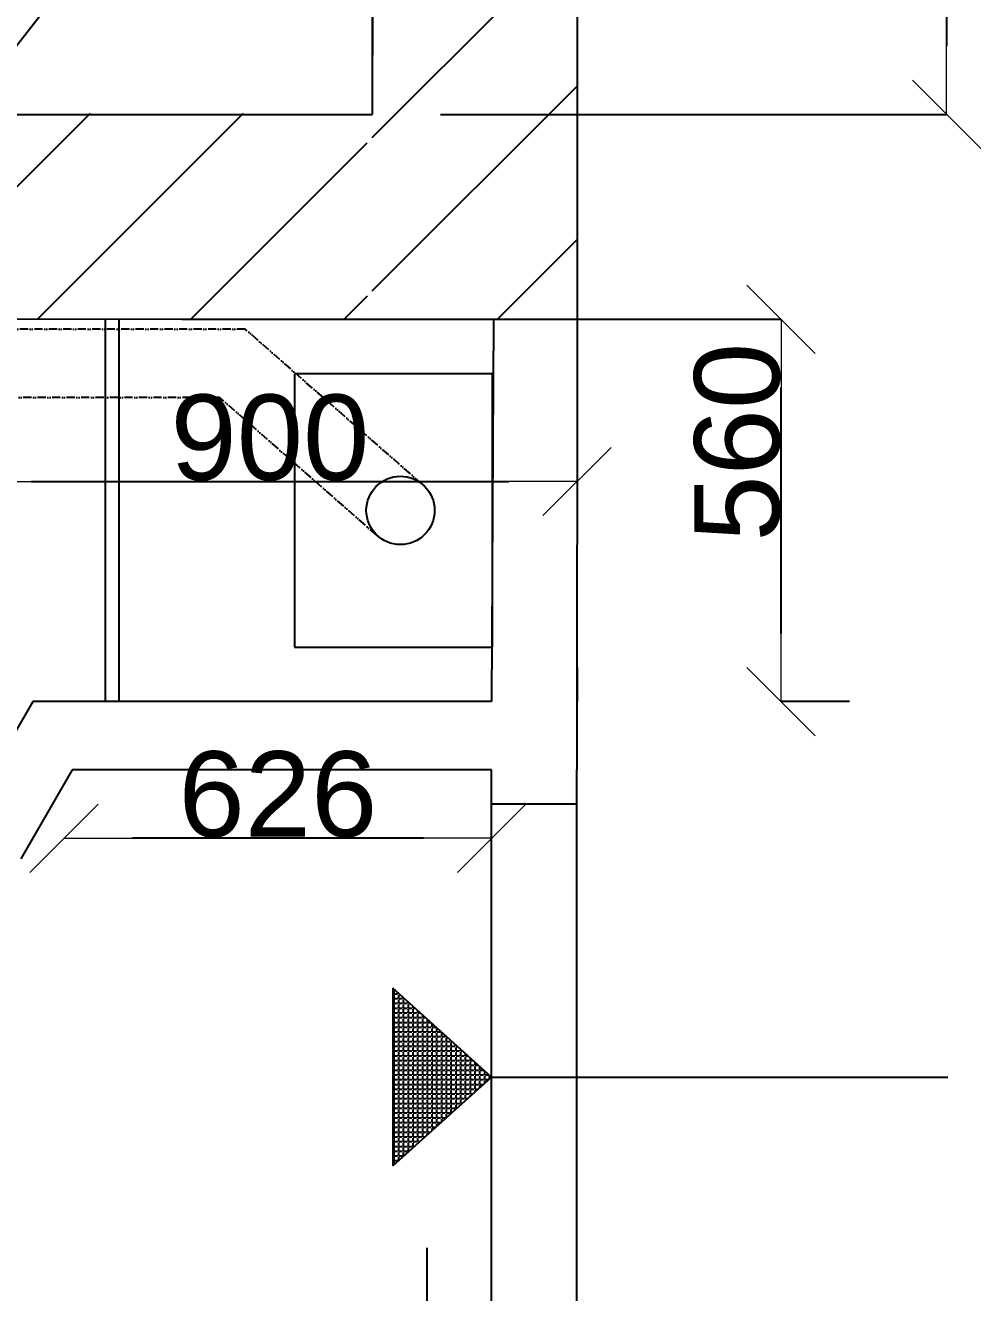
# Model space of a CAD drawing. Header units: millimetres. Extents: x 1480 to 86316, y 1484 to 27567.
# Drawn here: x 46906 to 48305, y 19368 to 21224 of the extents above; entities that cross this region are included whole.
import ezdxf

# ---------------------------------------------------------------- set-up
doc = ezdxf.new("R2010")
doc.units = ezdxf.units.MM
doc.linetypes.add('ACAD_ISO12W100', pattern=[21, 12, -3, 0, -3, 0, -3])
doc.styles.add('GENERATED_STYLE_1', font='arial.ttf')

# ---------------------------------------------------------------- blocks, each defined once
blk = doc.blocks.new('ARROWHEAD_6')
at = {"color": 0, "linetype": 'Continuous', "lineweight": 0}
for p, q in [((-0.5, -0.5), (0.5, 0.5)), ((0, 0), (-1, 0))]:
    blk.add_line(p, q, dxfattribs=at)

msp = doc.modelspace()

# ---------------------------------------------------------------- linework, layer by layer
at = {"color": 7}
for p, q in [((47413.9, 25543.9), (47413.9, 21093.9)), ((47417.1, 23882.1), (47413.9, 21093.9)), ((47713.9, 23563.9), (47713.9, 20793.3)), ((48255.1, 23182.1), (48255.1, 21193.9)), ((46813.9, 21093.9), (47099.6, 21459.8)), ((46813.9, 21093.9), (47413.9, 21093.9)), ((47513.9, 21093.9), (48255.2, 21093.9)), ((47713.9, 20793.3), (46813.9, 20793.9)), ((47022.8, 20233.9), (47023.1, 20793.8)), ((47042.8, 20233.9), (47043.1, 20793.7)), ((47134.7, 20793.9), (48012.9, 20793.9)), ((47591.5, 20793.9), (47588.7, 20233.9)), ((47713.9, 20793.3), (47713.7, 20133.9)), ((47590.1, 20713.9), (47300.1, 20713.9)), ((47300.1, 20713.9), (47300.1, 20313.9)), ((47590.1, 20313.9), (47590.1, 20713.9)), ((48012.7, 20333.9), (48012.7, 20693.9)), ((47713.9, 20656.3), (47713.9, 20556.5)), ((46913.9, 20556.3), (47613.9, 20556.3)), ((47300.1, 20313.9), (47590.1, 20313.9)), ((47713.8, 20283.9), (47713.8, 20233.9)), ((46916.4, 20233.9), (46812.2, 20053.9)), ((47588.7, 20233.9), (46916.4, 20233.9)), ((48112.7, 20233.9), (48012.9, 20233.9)), ((46974, 20133.9), (46898.8, 20003.8)), ((47588.7, 20133.9), (46974, 20133.9)), ((47588.7, 20133.9), (47588.7, 20133.9)), ((47588.7, 19233.9), (47588.7, 20133.9)), ((47713.8, 20133.9), (47713.7, 20133.9)), ((47713.7, 19233.9), (47713.7, 20133.9)), ((47713.8, 20083.9), (47588.7, 20083.9)), ((46962.4, 20033.9), (46962.4, 20033.7)), ((47488.7, 20033.9), (47062.4, 20033.9)), ((47588.7, 20033.9), (47588.7, 20033.7)), ((47588.4, 19683.9), (47443.8, 19814.1)), ((47443.8, 19814.1), (47443.8, 19554.1)), ((47443.8, 19554.1), (47588.4, 19683.9)), ((47588.4, 19683.9), (48257, 19683.9)), ((47494, 19333.9), (47494, 19433.9))]:
    msp.add_line(p, q, dxfattribs=at)
at = {"color": 7, "linetype": 'Continuous'}
for p, q in [((47413.9, 21059.9), (47713.9, 21359.9)), ((47413.9, 20835.4), (47713.9, 21135.4)), ((46814.3, 20909.4), (47000.9, 21095.9)), ((46923.4, 20793.9), (47225.3, 21095.8)), ((47147.9, 20793.9), (47406.2, 21052.2)), ((47596.7, 20793.7), (47713.9, 20910.9)), ((47373.1, 20794.7), (47406.6, 20828.1)), ((47445.7, 19806.2), (47445.7, 19811.2)), ((47445.7, 19806.2), (47450.8, 19806.2)), ((47445.7, 19799.2), (47445.7, 19804.2)), ((47452.7, 19799.2), (47452.7, 19804.2)), ((47445.7, 19799.2), (47450.8, 19799.2)), ((47445.7, 19792.2), (47445.7, 19797.3)), ((47445.7, 19792.2), (47450.8, 19792.2)), ((47445.7, 19785.2), (47445.7, 19790.3)), ((47445.7, 19785.2), (47450.8, 19785.2)), ((47452.7, 19799.2), (47457.8, 19799.2)), ((47452.7, 19792.2), (47452.7, 19797.3)), ((47452.7, 19792.2), (47457.8, 19792.2)), ((47452.7, 19785.2), (47452.7, 19790.3)), ((47452.7, 19785.2), (47457.8, 19785.2)), ((47459.7, 19799.2), (47459.7, 19799.8)), ((47459.7, 19799.2), (47460.4, 19799.2)), ((47459.7, 19792.2), (47459.7, 19797.3)), ((47459.7, 19792.2), (47464.8, 19792.2)), ((47459.7, 19785.2), (47459.7, 19790.3)), ((47459.7, 19785.2), (47464.8, 19785.2)), ((47466.7, 19792.2), (47466.7, 19793.5)), ((47466.7, 19792.2), (47468.1, 19792.2)), ((47466.7, 19785.2), (47466.7, 19790.3)), ((47466.7, 19785.2), (47471.8, 19785.2)), ((47473.7, 19785.2), (47473.7, 19787.2)), ((47473.7, 19785.2), (47475.9, 19785.2)), ((47445.7, 19778.2), (47445.7, 19783.3)), ((47445.7, 19778.2), (47450.8, 19778.2)), ((47445.7, 19771.2), (47445.7, 19776.3)), ((47445.7, 19771.2), (47450.8, 19771.2)), ((47445.7, 19764.2), (47445.7, 19769.3)), ((47452.7, 19778.2), (47452.7, 19783.3)), ((47452.7, 19778.2), (47457.8, 19778.2)), ((47452.7, 19771.2), (47452.7, 19776.3)), ((47452.7, 19771.2), (47457.8, 19771.2)), ((47452.7, 19764.2), (47452.7, 19769.3)), ((47459.7, 19778.2), (47459.7, 19783.3)), ((47459.7, 19778.2), (47464.8, 19778.2)), ((47459.7, 19771.2), (47459.7, 19776.3)), ((47459.7, 19771.2), (47464.8, 19771.2)), ((47459.7, 19764.2), (47459.7, 19769.3)), ((47466.7, 19778.2), (47466.7, 19783.3)), ((47466.7, 19778.2), (47471.8, 19778.2)), ((47466.7, 19771.2), (47466.7, 19776.3)), ((47466.7, 19771.2), (47471.8, 19771.2)), ((47466.7, 19764.2), (47466.7, 19769.3)), ((47473.7, 19778.2), (47473.7, 19783.3)), ((47473.7, 19778.2), (47478.8, 19778.2)), ((47473.7, 19771.2), (47473.7, 19776.3)), ((47473.7, 19771.2), (47478.8, 19771.2)), ((47473.7, 19764.2), (47473.7, 19769.3)), ((47480.7, 19778.2), (47480.7, 19780.9)), ((47480.7, 19778.2), (47483.7, 19778.2)), ((47480.7, 19771.2), (47480.7, 19776.3)), ((47480.7, 19771.2), (47485.7, 19771.2)), ((47480.7, 19764.2), (47480.7, 19769.3)), ((47487.7, 19771.2), (47487.7, 19774.6)), ((47487.7, 19771.2), (47491.4, 19771.2)), ((47487.7, 19764.2), (47487.7, 19769.3)), ((47494.6, 19764.2), (47494.6, 19768.3)), ((47445.7, 19764.2), (47450.8, 19764.2)), ((47445.7, 19757.3), (47445.7, 19762.3)), ((47445.7, 19757.3), (47450.8, 19757.3)), ((47445.7, 19750.3), (47445.7, 19755.4)), ((47445.7, 19750.3), (47450.8, 19750.3)), ((47445.7, 19743.3), (47445.7, 19748.4)), ((47452.7, 19764.2), (47457.8, 19764.2)), ((47452.7, 19757.3), (47452.7, 19762.3)), ((47452.7, 19757.3), (47457.8, 19757.3)), ((47452.7, 19750.3), (47452.7, 19755.4)), ((47452.7, 19750.3), (47457.8, 19750.3)), ((47452.7, 19743.3), (47452.7, 19748.4)), ((47459.7, 19764.2), (47464.8, 19764.2)), ((47459.7, 19757.3), (47459.7, 19762.3)), ((47459.7, 19757.3), (47464.8, 19757.3)), ((47459.7, 19750.3), (47459.7, 19755.4)), ((47459.7, 19750.3), (47464.8, 19750.3)), ((47459.7, 19743.3), (47459.7, 19748.4)), ((47466.7, 19764.2), (47471.8, 19764.2)), ((47466.7, 19757.3), (47466.7, 19762.3)), ((47466.7, 19757.3), (47471.8, 19757.3)), ((47466.7, 19750.3), (47466.7, 19755.4)), ((47466.7, 19750.3), (47471.8, 19750.3)), ((47466.7, 19743.3), (47466.7, 19748.4)), ((47473.7, 19764.2), (47478.8, 19764.2)), ((47473.7, 19757.3), (47473.7, 19762.3)), ((47473.7, 19757.3), (47478.8, 19757.3)), ((47473.7, 19750.3), (47473.7, 19755.4)), ((47473.7, 19750.3), (47478.8, 19750.3)), ((47473.7, 19743.3), (47473.7, 19748.4)), ((47480.7, 19764.2), (47485.7, 19764.2)), ((47480.7, 19757.3), (47480.7, 19762.3)), ((47480.7, 19757.3), (47485.7, 19757.3)), ((47480.7, 19750.3), (47480.7, 19755.4)), ((47480.7, 19750.3), (47485.7, 19750.3)), ((47480.7, 19743.3), (47480.7, 19748.4)), ((47487.7, 19764.2), (47492.7, 19764.2)), ((47487.7, 19757.3), (47487.7, 19762.3)), ((47487.7, 19757.3), (47492.7, 19757.3)), ((47487.7, 19750.3), (47487.7, 19755.4)), ((47487.7, 19750.3), (47492.7, 19750.3)), ((47487.7, 19743.3), (47487.7, 19748.4)), ((47494.6, 19764.2), (47499.2, 19764.2)), ((47494.6, 19757.3), (47494.6, 19762.3)), ((47494.6, 19757.3), (47499.7, 19757.3)), ((47494.6, 19750.3), (47494.6, 19755.4)), ((47494.6, 19750.3), (47499.7, 19750.3)), ((47494.6, 19743.3), (47494.6, 19748.4)), ((47501.6, 19757.3), (47501.6, 19762)), ((47501.6, 19757.3), (47506.7, 19757.3)), ((47501.6, 19750.3), (47501.6, 19755.4)), ((47501.6, 19750.3), (47506.7, 19750.3)), ((47501.6, 19743.3), (47501.6, 19748.4)), ((47508.6, 19750.3), (47508.6, 19755.4)), ((47508.6, 19750.3), (47513.7, 19750.3)), ((47508.6, 19743.3), (47508.6, 19748.4)), ((47515.6, 19743.3), (47515.6, 19748.4)), ((47445.7, 19743.3), (47450.8, 19743.3)), ((47445.7, 19736.3), (47445.7, 19741.4)), ((47445.7, 19736.3), (47450.8, 19736.3)), ((47445.7, 19729.3), (47445.7, 19734.4)), ((47445.7, 19729.3), (47450.8, 19729.3)), ((47452.7, 19743.3), (47457.8, 19743.3)), ((47452.7, 19736.3), (47452.7, 19741.4)), ((47452.7, 19736.3), (47457.8, 19736.3)), ((47452.7, 19729.3), (47452.7, 19734.4)), ((47452.7, 19729.3), (47457.8, 19729.3)), ((47459.7, 19743.3), (47464.8, 19743.3)), ((47459.7, 19736.3), (47459.7, 19741.4)), ((47459.7, 19736.3), (47464.8, 19736.3)), ((47459.7, 19729.3), (47459.7, 19734.4)), ((47459.7, 19729.3), (47464.8, 19729.3)), ((47466.7, 19743.3), (47471.8, 19743.3)), ((47466.7, 19736.3), (47466.7, 19741.4)), ((47466.7, 19736.3), (47471.8, 19736.3)), ((47466.7, 19729.3), (47466.7, 19734.4)), ((47466.7, 19729.3), (47471.8, 19729.3)), ((47473.7, 19743.3), (47478.8, 19743.3)), ((47473.7, 19736.3), (47473.7, 19741.4)), ((47473.7, 19736.3), (47478.8, 19736.3)), ((47473.7, 19729.3), (47473.7, 19734.4)), ((47473.7, 19729.3), (47478.8, 19729.3)), ((47480.7, 19743.3), (47485.7, 19743.3)), ((47480.7, 19736.3), (47480.7, 19741.4)), ((47480.7, 19736.3), (47485.7, 19736.3)), ((47480.7, 19729.3), (47480.7, 19734.4)), ((47480.7, 19729.3), (47485.7, 19729.3)), ((47487.7, 19743.3), (47492.7, 19743.3)), ((47487.7, 19736.3), (47487.7, 19741.4)), ((47487.7, 19736.3), (47492.7, 19736.3)), ((47487.7, 19729.3), (47487.7, 19734.4)), ((47487.7, 19729.3), (47492.7, 19729.3)), ((47494.6, 19743.3), (47499.7, 19743.3)), ((47494.6, 19736.3), (47494.6, 19741.4)), ((47494.6, 19736.3), (47499.7, 19736.3)), ((47494.6, 19729.3), (47494.6, 19734.4)), ((47494.6, 19729.3), (47499.7, 19729.3)), ((47501.6, 19743.3), (47506.7, 19743.3)), ((47501.6, 19736.3), (47501.6, 19741.4)), ((47501.6, 19736.3), (47506.7, 19736.3)), ((47501.6, 19729.3), (47501.6, 19734.4)), ((47501.6, 19729.3), (47506.7, 19729.3)), ((47508.6, 19743.3), (47513.7, 19743.3)), ((47508.6, 19736.3), (47508.6, 19741.4)), ((47508.6, 19736.3), (47513.7, 19736.3)), ((47508.6, 19729.3), (47508.6, 19734.4)), ((47508.6, 19729.3), (47513.7, 19729.3)), ((47515.6, 19743.3), (47520.7, 19743.3)), ((47515.6, 19736.3), (47515.6, 19741.4)), ((47515.6, 19736.3), (47520.7, 19736.3)), ((47515.6, 19729.3), (47515.6, 19734.4)), ((47515.6, 19729.3), (47520.7, 19729.3)), ((47522.6, 19736.3), (47522.6, 19741.4)), ((47522.6, 19736.3), (47527.7, 19736.3)), ((47522.6, 19729.3), (47522.6, 19734.4)), ((47522.6, 19729.3), (47527.7, 19729.3)), ((47529.6, 19736.3), (47529.6, 19736.9)), ((47529.6, 19736.3), (47530.2, 19736.3)), ((47529.6, 19729.3), (47529.6, 19734.4)), ((47529.6, 19729.3), (47534.6, 19729.3)), ((47536.5, 19729.3), (47536.5, 19730.6)), ((47536.5, 19729.3), (47538, 19729.3)), ((47445.7, 19722.3), (47445.7, 19727.4)), ((47445.7, 19722.3), (47450.8, 19722.3)), ((47445.7, 19715.3), (47445.7, 19720.4)), ((47445.7, 19715.3), (47450.8, 19715.3)), ((47445.7, 19708.4), (47445.7, 19713.4)), ((47452.7, 19722.3), (47452.7, 19727.4)), ((47452.7, 19722.3), (47457.8, 19722.3)), ((47452.7, 19715.3), (47452.7, 19720.4)), ((47452.7, 19715.3), (47457.8, 19715.3)), ((47452.7, 19708.4), (47452.7, 19713.4)), ((47459.7, 19722.3), (47459.7, 19727.4)), ((47459.7, 19722.3), (47464.8, 19722.3)), ((47459.7, 19715.3), (47459.7, 19720.4)), ((47459.7, 19715.3), (47464.8, 19715.3)), ((47459.7, 19708.4), (47459.7, 19713.4)), ((47466.7, 19722.3), (47466.7, 19727.4)), ((47466.7, 19722.3), (47471.8, 19722.3)), ((47466.7, 19715.3), (47466.7, 19720.4)), ((47466.7, 19715.3), (47471.8, 19715.3)), ((47466.7, 19708.4), (47466.7, 19713.4)), ((47473.7, 19722.3), (47473.7, 19727.4)), ((47473.7, 19722.3), (47478.8, 19722.3)), ((47473.7, 19715.3), (47473.7, 19720.4)), ((47473.7, 19715.3), (47478.8, 19715.3)), ((47473.7, 19708.4), (47473.7, 19713.4)), ((47480.7, 19722.3), (47480.7, 19727.4)), ((47480.7, 19722.3), (47485.7, 19722.3)), ((47480.7, 19715.3), (47480.7, 19720.4)), ((47480.7, 19715.3), (47485.7, 19715.3)), ((47480.7, 19708.4), (47480.7, 19713.4)), ((47487.7, 19722.3), (47487.7, 19727.4)), ((47487.7, 19722.3), (47492.7, 19722.3)), ((47487.7, 19715.3), (47487.7, 19720.4)), ((47487.7, 19715.3), (47492.7, 19715.3)), ((47487.7, 19708.4), (47487.7, 19713.4)), ((47494.6, 19722.3), (47494.6, 19727.4)), ((47494.6, 19722.3), (47499.7, 19722.3)), ((47494.6, 19715.3), (47494.6, 19720.4)), ((47494.6, 19715.3), (47499.7, 19715.3)), ((47494.6, 19708.4), (47494.6, 19713.4)), ((47501.6, 19722.3), (47501.6, 19727.4)), ((47501.6, 19722.3), (47506.7, 19722.3)), ((47501.6, 19715.3), (47501.6, 19720.4)), ((47501.6, 19715.3), (47506.7, 19715.3)), ((47501.6, 19708.4), (47501.6, 19713.4)), ((47508.6, 19722.3), (47508.6, 19727.4)), ((47508.6, 19722.3), (47513.7, 19722.3)), ((47508.6, 19715.3), (47508.6, 19720.4)), ((47508.6, 19715.3), (47513.7, 19715.3)), ((47508.6, 19708.4), (47508.6, 19713.4)), ((47515.6, 19722.3), (47515.6, 19727.4)), ((47515.6, 19722.3), (47520.7, 19722.3)), ((47515.6, 19715.3), (47515.6, 19720.4)), ((47515.6, 19715.3), (47520.7, 19715.3)), ((47515.6, 19708.4), (47515.6, 19713.4)), ((47522.6, 19722.3), (47522.6, 19727.4)), ((47522.6, 19722.3), (47527.7, 19722.3)), ((47522.6, 19715.3), (47522.6, 19720.4)), ((47522.6, 19715.3), (47527.7, 19715.3)), ((47522.6, 19708.4), (47522.6, 19713.4)), ((47529.6, 19722.3), (47529.6, 19727.4)), ((47529.6, 19722.3), (47534.6, 19722.3)), ((47529.6, 19715.3), (47529.6, 19720.4)), ((47529.6, 19715.3), (47534.6, 19715.3)), ((47529.6, 19708.4), (47529.6, 19713.4)), ((47536.5, 19722.3), (47536.5, 19727.4)), ((47536.5, 19722.3), (47541.6, 19722.3)), ((47536.5, 19715.3), (47536.5, 19720.4)), ((47536.5, 19715.3), (47541.6, 19715.3)), ((47536.5, 19708.4), (47536.5, 19713.4)), ((47543.5, 19722.3), (47543.5, 19724.3)), ((47543.5, 19722.3), (47545.7, 19722.3)), ((47543.5, 19715.3), (47543.5, 19720.4)), ((47543.5, 19715.3), (47548.6, 19715.3)), ((47543.5, 19708.4), (47543.5, 19713.4)), ((47550.5, 19715.3), (47550.5, 19718)), ((47550.5, 19715.3), (47553.5, 19715.3)), ((47550.5, 19708.4), (47550.5, 19713.4)), ((47557.5, 19708.4), (47557.5, 19711.7)), ((47445.7, 19708.4), (47450.8, 19708.4)), ((47445.7, 19701.4), (47445.7, 19706.5)), ((47445.7, 19701.4), (47450.8, 19701.4)), ((47445.7, 19694.4), (47445.7, 19699.5)), ((47445.7, 19694.4), (47450.8, 19694.4)), ((47445.7, 19687.4), (47445.7, 19692.5)), ((47452.7, 19708.4), (47457.8, 19708.4)), ((47452.7, 19701.4), (47452.7, 19706.5)), ((47452.7, 19701.4), (47457.8, 19701.4)), ((47452.7, 19694.4), (47452.7, 19699.5)), ((47452.7, 19694.4), (47457.8, 19694.4)), ((47452.7, 19687.4), (47452.7, 19692.5)), ((47459.7, 19708.4), (47464.8, 19708.4)), ((47459.7, 19701.4), (47459.7, 19706.5)), ((47459.7, 19701.4), (47464.8, 19701.4)), ((47459.7, 19694.4), (47459.7, 19699.5)), ((47459.7, 19694.4), (47464.8, 19694.4)), ((47459.7, 19687.4), (47459.7, 19692.5)), ((47466.7, 19708.4), (47471.8, 19708.4)), ((47466.7, 19701.4), (47466.7, 19706.5)), ((47466.7, 19701.4), (47471.8, 19701.4)), ((47466.7, 19694.4), (47466.7, 19699.5)), ((47466.7, 19694.4), (47471.8, 19694.4)), ((47466.7, 19687.4), (47466.7, 19692.5)), ((47473.7, 19708.4), (47478.8, 19708.4)), ((47473.7, 19701.4), (47473.7, 19706.5)), ((47473.7, 19701.4), (47478.8, 19701.4)), ((47473.7, 19694.4), (47473.7, 19699.5)), ((47473.7, 19694.4), (47478.8, 19694.4)), ((47473.7, 19687.4), (47473.7, 19692.5)), ((47480.7, 19708.4), (47485.7, 19708.4)), ((47480.7, 19701.4), (47480.7, 19706.5)), ((47480.7, 19701.4), (47485.7, 19701.4)), ((47480.7, 19694.4), (47480.7, 19699.5)), ((47480.7, 19694.4), (47485.7, 19694.4)), ((47480.7, 19687.4), (47480.7, 19692.5)), ((47487.7, 19708.4), (47492.7, 19708.4)), ((47487.7, 19701.4), (47487.7, 19706.5)), ((47487.7, 19701.4), (47492.7, 19701.4)), ((47487.7, 19694.4), (47487.7, 19699.5)), ((47487.7, 19694.4), (47492.7, 19694.4)), ((47487.7, 19687.4), (47487.7, 19692.5)), ((47494.6, 19708.4), (47499.7, 19708.4)), ((47494.6, 19701.4), (47494.6, 19706.5)), ((47494.6, 19701.4), (47499.7, 19701.4)), ((47494.6, 19694.4), (47494.6, 19699.5)), ((47494.6, 19694.4), (47499.7, 19694.4)), ((47494.6, 19687.4), (47494.6, 19692.5)), ((47501.6, 19708.4), (47506.7, 19708.4)), ((47501.6, 19701.4), (47501.6, 19706.5)), ((47501.6, 19701.4), (47506.7, 19701.4)), ((47501.6, 19694.4), (47501.6, 19699.5)), ((47501.6, 19694.4), (47506.7, 19694.4)), ((47501.6, 19687.4), (47501.6, 19692.5)), ((47508.6, 19708.4), (47513.7, 19708.4)), ((47508.6, 19701.4), (47508.6, 19706.5)), ((47508.6, 19701.4), (47513.7, 19701.4)), ((47508.6, 19694.4), (47508.6, 19699.5)), ((47508.6, 19694.4), (47513.7, 19694.4)), ((47508.6, 19687.4), (47508.6, 19692.5)), ((47515.6, 19708.4), (47520.7, 19708.4)), ((47515.6, 19701.4), (47515.6, 19706.5)), ((47515.6, 19701.4), (47520.7, 19701.4)), ((47515.6, 19694.4), (47515.6, 19699.5)), ((47515.6, 19694.4), (47520.7, 19694.4)), ((47515.6, 19687.4), (47515.6, 19692.5)), ((47522.6, 19708.4), (47527.7, 19708.4)), ((47522.6, 19701.4), (47522.6, 19706.5)), ((47522.6, 19701.4), (47527.7, 19701.4)), ((47522.6, 19694.4), (47522.6, 19699.5)), ((47522.6, 19694.4), (47527.7, 19694.4)), ((47522.6, 19687.4), (47522.6, 19692.5)), ((47529.6, 19708.4), (47534.6, 19708.4)), ((47529.6, 19701.4), (47529.6, 19706.5)), ((47529.6, 19701.4), (47534.6, 19701.4)), ((47529.6, 19694.4), (47529.6, 19699.5)), ((47529.6, 19694.4), (47534.6, 19694.4)), ((47529.6, 19687.4), (47529.6, 19692.5)), ((47536.5, 19708.4), (47541.6, 19708.4)), ((47536.5, 19701.4), (47536.5, 19706.5)), ((47536.5, 19701.4), (47541.6, 19701.4)), ((47536.5, 19694.4), (47536.5, 19699.5)), ((47536.5, 19694.4), (47541.6, 19694.4)), ((47536.5, 19687.4), (47536.5, 19692.5)), ((47543.5, 19708.4), (47548.6, 19708.4)), ((47543.5, 19701.4), (47543.5, 19706.5)), ((47543.5, 19701.4), (47548.6, 19701.4)), ((47543.5, 19694.4), (47543.5, 19699.5)), ((47543.5, 19694.4), (47548.6, 19694.4)), ((47543.5, 19687.4), (47543.5, 19692.5)), ((47550.5, 19708.4), (47555.6, 19708.4)), ((47550.5, 19701.4), (47550.5, 19706.5)), ((47550.5, 19701.4), (47555.6, 19701.4)), ((47550.5, 19694.4), (47550.5, 19699.5)), ((47550.5, 19694.4), (47555.6, 19694.4)), ((47550.5, 19687.4), (47550.5, 19692.5)), ((47557.5, 19708.4), (47561.3, 19708.4)), ((47557.5, 19701.4), (47557.5, 19706.5)), ((47557.5, 19701.4), (47562.6, 19701.4)), ((47557.5, 19694.4), (47557.5, 19699.5)), ((47557.5, 19694.4), (47562.6, 19694.4)), ((47557.5, 19687.4), (47557.5, 19692.5)), ((47564.5, 19701.4), (47564.5, 19705.4)), ((47564.5, 19701.4), (47569, 19701.4)), ((47564.5, 19694.4), (47564.5, 19699.5)), ((47564.5, 19694.4), (47569.6, 19694.4)), ((47564.5, 19687.4), (47564.5, 19692.5)), ((47571.5, 19694.4), (47571.5, 19699.2)), ((47571.5, 19694.4), (47576.6, 19694.4)), ((47571.5, 19687.4), (47571.5, 19692.5)), ((47578.5, 19687.4), (47578.5, 19692.5)), ((47445.7, 19687.4), (47450.8, 19687.4)), ((47445.7, 19680.4), (47445.7, 19685.5)), ((47445.7, 19680.4), (47450.8, 19680.4)), ((47445.7, 19673.4), (47445.7, 19678.5)), ((47445.7, 19673.4), (47450.8, 19673.4)), ((47452.7, 19687.4), (47457.8, 19687.4)), ((47452.7, 19680.4), (47452.7, 19685.5)), ((47452.7, 19680.4), (47457.8, 19680.4)), ((47452.7, 19673.4), (47452.7, 19678.5)), ((47452.7, 19673.4), (47457.8, 19673.4)), ((47459.7, 19687.4), (47464.8, 19687.4)), ((47459.7, 19680.4), (47459.7, 19685.5)), ((47459.7, 19680.4), (47464.8, 19680.4)), ((47459.7, 19673.4), (47459.7, 19678.5)), ((47459.7, 19673.4), (47464.8, 19673.4)), ((47466.7, 19687.4), (47471.8, 19687.4)), ((47466.7, 19680.4), (47466.7, 19685.5)), ((47466.7, 19680.4), (47471.8, 19680.4)), ((47466.7, 19673.4), (47466.7, 19678.5)), ((47466.7, 19673.4), (47471.8, 19673.4)), ((47473.7, 19687.4), (47478.8, 19687.4)), ((47473.7, 19680.4), (47473.7, 19685.5)), ((47473.7, 19680.4), (47478.8, 19680.4)), ((47473.7, 19673.4), (47473.7, 19678.5)), ((47473.7, 19673.4), (47478.8, 19673.4)), ((47480.7, 19687.4), (47485.7, 19687.4)), ((47480.7, 19680.4), (47480.7, 19685.5)), ((47480.7, 19680.4), (47485.7, 19680.4)), ((47480.7, 19673.4), (47480.7, 19678.5)), ((47480.7, 19673.4), (47485.7, 19673.4)), ((47487.7, 19687.4), (47492.7, 19687.4)), ((47487.7, 19680.4), (47487.7, 19685.5)), ((47487.7, 19680.4), (47492.7, 19680.4)), ((47487.7, 19673.4), (47487.7, 19678.5)), ((47487.7, 19673.4), (47492.7, 19673.4)), ((47494.6, 19687.4), (47499.7, 19687.4)), ((47494.6, 19680.4), (47494.6, 19685.5)), ((47494.6, 19680.4), (47499.7, 19680.4)), ((47494.6, 19673.4), (47494.6, 19678.5)), ((47494.6, 19673.4), (47499.7, 19673.4)), ((47501.6, 19687.4), (47506.7, 19687.4)), ((47501.6, 19680.4), (47501.6, 19685.5)), ((47501.6, 19680.4), (47506.7, 19680.4)), ((47501.6, 19673.4), (47501.6, 19678.5)), ((47501.6, 19673.4), (47506.7, 19673.4)), ((47508.6, 19687.4), (47513.7, 19687.4)), ((47508.6, 19680.4), (47508.6, 19685.5)), ((47508.6, 19680.4), (47513.7, 19680.4)), ((47508.6, 19673.4), (47508.6, 19678.5)), ((47508.6, 19673.4), (47513.7, 19673.4)), ((47515.6, 19687.4), (47520.7, 19687.4)), ((47515.6, 19680.4), (47515.6, 19685.5)), ((47515.6, 19680.4), (47520.7, 19680.4)), ((47515.6, 19673.4), (47515.6, 19678.5)), ((47515.6, 19673.4), (47520.7, 19673.4)), ((47522.6, 19687.4), (47527.7, 19687.4)), ((47522.6, 19680.4), (47522.6, 19685.5)), ((47522.6, 19680.4), (47527.7, 19680.4)), ((47522.6, 19673.4), (47522.6, 19678.5)), ((47522.6, 19673.4), (47527.7, 19673.4)), ((47529.6, 19687.4), (47534.6, 19687.4)), ((47529.6, 19680.4), (47529.6, 19685.5)), ((47529.6, 19680.4), (47534.6, 19680.4)), ((47529.6, 19673.4), (47529.6, 19678.5)), ((47529.6, 19673.4), (47534.6, 19673.4)), ((47536.5, 19687.4), (47541.6, 19687.4)), ((47536.5, 19680.4), (47536.5, 19685.5)), ((47536.5, 19680.4), (47541.6, 19680.4)), ((47536.5, 19673.4), (47536.5, 19678.5)), ((47536.5, 19673.4), (47541.6, 19673.4)), ((47543.5, 19687.4), (47548.6, 19687.4)), ((47543.5, 19680.4), (47543.5, 19685.5)), ((47543.5, 19680.4), (47548.6, 19680.4)), ((47543.5, 19673.4), (47543.5, 19678.5)), ((47543.5, 19673.4), (47548.6, 19673.4)), ((47550.5, 19687.4), (47555.6, 19687.4)), ((47550.5, 19680.4), (47550.5, 19685.5)), ((47550.5, 19680.4), (47555.6, 19680.4)), ((47550.5, 19673.4), (47550.5, 19678.5)), ((47550.5, 19673.4), (47555.6, 19673.4)), ((47557.5, 19687.4), (47562.6, 19687.4)), ((47557.5, 19680.4), (47557.5, 19685.5)), ((47557.5, 19680.4), (47562.6, 19680.4)), ((47557.5, 19673.4), (47557.5, 19678.5)), ((47557.5, 19673.4), (47562.6, 19673.4)), ((47564.5, 19687.4), (47569.6, 19687.4)), ((47564.5, 19680.4), (47564.5, 19685.5)), ((47564.5, 19680.4), (47569.6, 19680.4)), ((47564.5, 19673.4), (47564.5, 19678.5)), ((47564.5, 19673.4), (47569.6, 19673.4)), ((47571.5, 19687.4), (47576.6, 19687.4)), ((47571.5, 19680.4), (47571.5, 19685.5)), ((47571.5, 19680.4), (47576.6, 19680.4)), ((47571.5, 19673.4), (47571.5, 19678.5)), ((47571.5, 19673.4), (47576.6, 19673.4)), ((47578.5, 19687.4), (47583.5, 19687.4)), ((47578.5, 19680.4), (47578.5, 19685.5)), ((47578.5, 19680.4), (47583.5, 19680.4)), ((47578.5, 19675), (47578.5, 19678.5)), ((47585.4, 19681.2), (47585.4, 19685.5)), ((47445.7, 19666.5), (47445.7, 19671.5)), ((47445.7, 19666.5), (47450.8, 19666.5)), ((47445.7, 19659.5), (47445.7, 19664.5)), ((47445.7, 19659.5), (47450.8, 19659.5)), ((47445.7, 19652.5), (47445.7, 19657.6)), ((47452.7, 19666.5), (47452.7, 19671.5)), ((47452.7, 19666.5), (47457.8, 19666.5)), ((47452.7, 19659.5), (47452.7, 19664.5)), ((47452.7, 19659.5), (47457.8, 19659.5)), ((47452.7, 19652.5), (47452.7, 19657.6)), ((47459.7, 19666.5), (47459.7, 19671.5)), ((47459.7, 19666.5), (47464.8, 19666.5)), ((47459.7, 19659.5), (47459.7, 19664.5)), ((47459.7, 19659.5), (47464.8, 19659.5)), ((47459.7, 19652.5), (47459.7, 19657.6)), ((47466.7, 19666.5), (47466.7, 19671.5)), ((47466.7, 19666.5), (47471.8, 19666.5)), ((47466.7, 19659.5), (47466.7, 19664.5)), ((47466.7, 19659.5), (47471.8, 19659.5)), ((47466.7, 19652.5), (47466.7, 19657.6)), ((47473.7, 19666.5), (47473.7, 19671.5)), ((47473.7, 19666.5), (47478.8, 19666.5)), ((47473.7, 19659.5), (47473.7, 19664.5)), ((47473.7, 19659.5), (47478.8, 19659.5)), ((47473.7, 19652.5), (47473.7, 19657.6)), ((47480.7, 19666.5), (47480.7, 19671.5)), ((47480.7, 19666.5), (47485.7, 19666.5)), ((47480.7, 19659.5), (47480.7, 19664.5)), ((47480.7, 19659.5), (47485.7, 19659.5)), ((47480.7, 19652.5), (47480.7, 19657.6)), ((47487.7, 19666.5), (47487.7, 19671.5)), ((47487.7, 19666.5), (47492.7, 19666.5)), ((47487.7, 19659.5), (47487.7, 19664.5)), ((47487.7, 19659.5), (47492.7, 19659.5)), ((47487.7, 19652.5), (47487.7, 19657.6)), ((47494.6, 19666.5), (47494.6, 19671.5)), ((47494.6, 19666.5), (47499.7, 19666.5)), ((47494.6, 19659.5), (47494.6, 19664.5)), ((47494.6, 19659.5), (47499.7, 19659.5)), ((47494.6, 19652.5), (47494.6, 19657.6)), ((47501.6, 19666.5), (47501.6, 19671.5)), ((47501.6, 19666.5), (47506.7, 19666.5)), ((47501.6, 19659.5), (47501.6, 19664.5)), ((47501.6, 19659.5), (47506.7, 19659.5)), ((47501.6, 19652.5), (47501.6, 19657.6)), ((47508.6, 19666.5), (47508.6, 19671.5)), ((47508.6, 19666.5), (47513.7, 19666.5)), ((47508.6, 19659.5), (47508.6, 19664.5)), ((47508.6, 19659.5), (47513.7, 19659.5)), ((47508.6, 19652.5), (47508.6, 19657.6)), ((47515.6, 19666.5), (47515.6, 19671.5)), ((47515.6, 19666.5), (47520.7, 19666.5)), ((47515.6, 19659.5), (47515.6, 19664.5)), ((47515.6, 19659.5), (47520.7, 19659.5)), ((47515.6, 19652.5), (47515.6, 19657.6)), ((47522.6, 19666.5), (47522.6, 19671.5)), ((47522.6, 19666.5), (47527.7, 19666.5)), ((47522.6, 19659.5), (47522.6, 19664.5)), ((47522.6, 19659.5), (47527.7, 19659.5)), ((47522.6, 19652.5), (47522.6, 19657.6)), ((47529.6, 19666.5), (47529.6, 19671.5)), ((47529.6, 19666.5), (47534.6, 19666.5)), ((47529.6, 19659.5), (47529.6, 19664.5)), ((47529.6, 19659.5), (47534.6, 19659.5)), ((47529.6, 19652.5), (47529.6, 19657.6)), ((47536.5, 19666.5), (47536.5, 19671.5)), ((47536.5, 19666.5), (47541.6, 19666.5)), ((47536.5, 19659.5), (47536.5, 19664.5)), ((47536.5, 19659.5), (47541.6, 19659.5)), ((47536.5, 19652.5), (47536.5, 19657.6)), ((47543.5, 19666.5), (47543.5, 19671.5)), ((47543.5, 19666.5), (47548.6, 19666.5)), ((47543.5, 19659.5), (47543.5, 19664.5)), ((47543.5, 19659.5), (47548.6, 19659.5)), ((47543.5, 19652.5), (47543.5, 19657.6)), ((47550.5, 19666.5), (47550.5, 19671.5)), ((47550.5, 19666.5), (47555.6, 19666.5)), ((47550.5, 19659.5), (47550.5, 19664.5)), ((47550.5, 19659.5), (47555.6, 19659.5)), ((47550.5, 19652.5), (47550.5, 19657.6)), ((47557.5, 19666.5), (47557.5, 19671.5)), ((47557.5, 19666.5), (47562.6, 19666.5)), ((47557.5, 19659.5), (47557.5, 19664.5)), ((47557.5, 19659.5), (47561.2, 19659.5)), ((47557.5, 19656.1), (47557.5, 19657.6)), ((47564.5, 19666.5), (47564.5, 19671.5)), ((47564.5, 19666.5), (47569, 19666.5)), ((47564.5, 19662.4), (47564.5, 19664.5)), ((47571.5, 19668.7), (47571.5, 19671.5)), ((47445.7, 19652.5), (47450.8, 19652.5)), ((47445.7, 19645.5), (47445.7, 19650.6)), ((47445.7, 19645.5), (47450.8, 19645.5)), ((47445.7, 19638.5), (47445.7, 19643.6)), ((47445.7, 19638.5), (47450.8, 19638.5)), ((47445.7, 19631.5), (47445.7, 19636.6)), ((47452.7, 19652.5), (47457.8, 19652.5)), ((47452.7, 19645.5), (47452.7, 19650.6)), ((47452.7, 19645.5), (47457.8, 19645.5)), ((47452.7, 19638.5), (47452.7, 19643.6)), ((47452.7, 19638.5), (47457.8, 19638.5)), ((47452.7, 19631.5), (47452.7, 19636.6)), ((47459.7, 19652.5), (47464.8, 19652.5)), ((47459.7, 19645.5), (47459.7, 19650.6)), ((47459.7, 19645.5), (47464.8, 19645.5)), ((47459.7, 19638.5), (47459.7, 19643.6)), ((47459.7, 19638.5), (47464.8, 19638.5)), ((47459.7, 19631.5), (47459.7, 19636.6)), ((47466.7, 19652.5), (47471.8, 19652.5)), ((47466.7, 19645.5), (47466.7, 19650.6)), ((47466.7, 19645.5), (47471.8, 19645.5)), ((47466.7, 19638.5), (47466.7, 19643.6)), ((47466.7, 19638.5), (47471.8, 19638.5)), ((47466.7, 19631.5), (47466.7, 19636.6)), ((47473.7, 19652.5), (47478.8, 19652.5)), ((47473.7, 19645.5), (47473.7, 19650.6)), ((47473.7, 19645.5), (47478.8, 19645.5)), ((47473.7, 19638.5), (47473.7, 19643.6)), ((47473.7, 19638.5), (47478.8, 19638.5)), ((47473.7, 19631.5), (47473.7, 19636.6)), ((47480.7, 19652.5), (47485.7, 19652.5)), ((47480.7, 19645.5), (47480.7, 19650.6)), ((47480.7, 19645.5), (47485.7, 19645.5)), ((47480.7, 19638.5), (47480.7, 19643.6)), ((47480.7, 19638.5), (47485.7, 19638.5)), ((47480.7, 19631.5), (47480.7, 19636.6)), ((47487.7, 19652.5), (47492.7, 19652.5)), ((47487.7, 19645.5), (47487.7, 19650.6)), ((47487.7, 19645.5), (47492.7, 19645.5)), ((47487.7, 19638.5), (47487.7, 19643.6)), ((47487.7, 19638.5), (47492.7, 19638.5)), ((47487.7, 19631.5), (47487.7, 19636.6)), ((47494.6, 19652.5), (47499.7, 19652.5)), ((47494.6, 19645.5), (47494.6, 19650.6)), ((47494.6, 19645.5), (47499.7, 19645.5)), ((47494.6, 19638.5), (47494.6, 19643.6)), ((47494.6, 19638.5), (47499.7, 19638.5)), ((47494.6, 19631.5), (47494.6, 19636.6)), ((47501.6, 19652.5), (47506.7, 19652.5)), ((47501.6, 19645.5), (47501.6, 19650.6)), ((47501.6, 19645.5), (47506.7, 19645.5)), ((47501.6, 19638.5), (47501.6, 19643.6)), ((47501.6, 19638.5), (47506.7, 19638.5)), ((47501.6, 19631.5), (47501.6, 19636.6)), ((47508.6, 19652.5), (47513.7, 19652.5)), ((47508.6, 19645.5), (47508.6, 19650.6)), ((47508.6, 19645.5), (47513.7, 19645.5)), ((47508.6, 19638.5), (47508.6, 19643.6)), ((47508.6, 19638.5), (47513.7, 19638.5)), ((47508.6, 19631.5), (47508.6, 19636.6)), ((47515.6, 19652.5), (47520.7, 19652.5)), ((47515.6, 19645.5), (47515.6, 19650.6)), ((47515.6, 19645.5), (47520.7, 19645.5)), ((47515.6, 19638.5), (47515.6, 19643.6)), ((47515.6, 19638.5), (47520.7, 19638.5)), ((47515.6, 19631.5), (47515.6, 19636.6)), ((47522.6, 19652.5), (47527.7, 19652.5)), ((47522.6, 19645.5), (47522.6, 19650.6)), ((47522.6, 19645.5), (47527.7, 19645.5)), ((47522.6, 19638.5), (47522.6, 19643.6)), ((47522.6, 19638.5), (47527.7, 19638.5)), ((47522.6, 19631.5), (47522.6, 19636.6)), ((47529.6, 19652.5), (47534.6, 19652.5)), ((47529.6, 19645.5), (47529.6, 19650.6)), ((47529.6, 19645.5), (47534.6, 19645.5)), ((47529.6, 19638.5), (47529.6, 19643.6)), ((47529.6, 19638.5), (47534.6, 19638.5)), ((47529.6, 19631.5), (47529.6, 19636.6)), ((47536.5, 19652.5), (47541.6, 19652.5)), ((47536.5, 19645.5), (47536.5, 19650.6)), ((47536.5, 19645.5), (47541.6, 19645.5)), ((47536.5, 19638.5), (47536.5, 19643.6)), ((47536.5, 19638.5), (47537.9, 19638.5)), ((47543.5, 19652.5), (47548.6, 19652.5)), ((47543.5, 19645.5), (47543.5, 19650.6)), ((47543.5, 19645.5), (47545.7, 19645.5)), ((47543.5, 19643.6), (47543.5, 19643.6)), ((47550.5, 19652.5), (47553.4, 19652.5)), ((47550.5, 19649.9), (47550.5, 19650.6)), ((47445.7, 19631.5), (47450.8, 19631.5)), ((47445.7, 19624.5), (47445.7, 19629.6)), ((47445.7, 19624.5), (47450.8, 19624.5)), ((47445.7, 19617.6), (47445.7, 19622.6)), ((47445.7, 19617.6), (47450.8, 19617.6)), ((47452.7, 19631.5), (47457.8, 19631.5)), ((47452.7, 19624.5), (47452.7, 19629.6)), ((47452.7, 19624.5), (47457.8, 19624.5)), ((47452.7, 19617.6), (47452.7, 19622.6)), ((47452.7, 19617.6), (47457.8, 19617.6)), ((47459.7, 19631.5), (47464.8, 19631.5)), ((47459.7, 19624.5), (47459.7, 19629.6)), ((47459.7, 19624.5), (47464.8, 19624.5)), ((47459.7, 19617.6), (47459.7, 19622.6)), ((47459.7, 19617.6), (47464.8, 19617.6)), ((47466.7, 19631.5), (47471.8, 19631.5)), ((47466.7, 19624.5), (47466.7, 19629.6)), ((47466.7, 19624.5), (47471.8, 19624.5)), ((47466.7, 19617.6), (47466.7, 19622.6)), ((47466.7, 19617.6), (47471.8, 19617.6)), ((47473.7, 19631.5), (47478.8, 19631.5)), ((47473.7, 19624.5), (47473.7, 19629.6)), ((47473.7, 19624.5), (47478.8, 19624.5)), ((47473.7, 19617.6), (47473.7, 19622.6)), ((47473.7, 19617.6), (47478.8, 19617.6)), ((47480.7, 19631.5), (47485.7, 19631.5)), ((47480.7, 19624.5), (47480.7, 19629.6)), ((47480.7, 19624.5), (47485.7, 19624.5)), ((47480.7, 19617.6), (47480.7, 19622.6)), ((47480.7, 19617.6), (47485.7, 19617.6)), ((47487.7, 19631.5), (47492.7, 19631.5)), ((47487.7, 19624.5), (47487.7, 19629.6)), ((47487.7, 19624.5), (47492.7, 19624.5)), ((47487.7, 19617.6), (47487.7, 19622.6)), ((47487.7, 19617.6), (47492.7, 19617.6)), ((47494.6, 19631.5), (47499.7, 19631.5)), ((47494.6, 19624.5), (47494.6, 19629.6)), ((47494.6, 19624.5), (47499.7, 19624.5)), ((47494.6, 19617.6), (47494.6, 19622.6)), ((47494.6, 19617.6), (47499.7, 19617.6)), ((47501.6, 19631.5), (47506.7, 19631.5)), ((47501.6, 19624.5), (47501.6, 19629.6)), ((47501.6, 19624.5), (47506.7, 19624.5)), ((47501.6, 19617.6), (47501.6, 19622.6)), ((47501.6, 19617.6), (47506.7, 19617.6)), ((47508.6, 19631.5), (47513.7, 19631.5)), ((47508.6, 19624.5), (47508.6, 19629.6)), ((47508.6, 19624.5), (47513.7, 19624.5)), ((47508.6, 19617.6), (47508.6, 19622.6)), ((47508.6, 19617.6), (47513.7, 19617.6)), ((47515.6, 19631.5), (47520.7, 19631.5)), ((47515.6, 19624.5), (47515.6, 19629.6)), ((47515.6, 19624.5), (47520.7, 19624.5)), ((47515.6, 19618.5), (47515.6, 19622.6)), ((47522.6, 19631.5), (47527.7, 19631.5)), ((47522.6, 19624.8), (47522.6, 19629.6)), ((47529.6, 19631.5), (47530.1, 19631.5)), ((47445.7, 19610.6), (47445.7, 19615.7)), ((47445.7, 19610.6), (47450.8, 19610.6)), ((47445.7, 19603.6), (47445.7, 19608.7)), ((47445.7, 19603.6), (47450.8, 19603.6)), ((47445.7, 19596.6), (47445.7, 19601.7)), ((47452.7, 19610.6), (47452.7, 19615.7)), ((47452.7, 19610.6), (47457.8, 19610.6)), ((47452.7, 19603.6), (47452.7, 19608.7)), ((47452.7, 19603.6), (47457.8, 19603.6)), ((47452.7, 19596.6), (47452.7, 19601.7)), ((47459.7, 19610.6), (47459.7, 19615.7)), ((47459.7, 19610.6), (47464.8, 19610.6)), ((47459.7, 19603.6), (47459.7, 19608.7)), ((47459.7, 19603.6), (47464.8, 19603.6)), ((47459.7, 19596.6), (47459.7, 19601.7)), ((47466.7, 19610.6), (47466.7, 19615.7)), ((47466.7, 19610.6), (47471.8, 19610.6)), ((47466.7, 19603.6), (47466.7, 19608.7)), ((47466.7, 19603.6), (47471.8, 19603.6)), ((47466.7, 19596.6), (47466.7, 19601.7)), ((47473.7, 19610.6), (47473.7, 19615.7)), ((47473.7, 19610.6), (47478.8, 19610.6)), ((47473.7, 19603.6), (47473.7, 19608.7)), ((47473.7, 19603.6), (47478.8, 19603.6)), ((47473.7, 19596.6), (47473.7, 19601.7)), ((47480.7, 19610.6), (47480.7, 19615.7)), ((47480.7, 19610.6), (47485.7, 19610.6)), ((47480.7, 19603.6), (47480.7, 19608.7)), ((47480.7, 19603.6), (47485.7, 19603.6)), ((47480.7, 19596.6), (47480.7, 19601.7)), ((47487.7, 19610.6), (47487.7, 19615.7)), ((47487.7, 19610.6), (47492.7, 19610.6)), ((47487.7, 19603.6), (47487.7, 19608.7)), ((47487.7, 19603.6), (47492.7, 19603.6)), ((47487.7, 19596.6), (47487.7, 19601.7)), ((47494.6, 19610.6), (47494.6, 19615.7)), ((47494.6, 19610.6), (47499.7, 19610.6)), ((47494.6, 19603.6), (47494.6, 19608.7)), ((47494.6, 19603.6), (47499, 19603.6)), ((47494.6, 19599.7), (47494.6, 19601.7)), ((47501.6, 19610.6), (47501.6, 19615.7)), ((47501.6, 19610.6), (47506.7, 19610.6)), ((47501.6, 19605.9), (47501.6, 19608.7)), ((47508.6, 19612.2), (47508.6, 19615.7)), ((47445.7, 19596.6), (47450.8, 19596.6)), ((47445.7, 19589.6), (47445.7, 19594.7)), ((47445.7, 19589.6), (47450.8, 19589.6)), ((47445.7, 19582.6), (47445.7, 19587.7)), ((47445.7, 19582.6), (47450.8, 19582.6)), ((47445.7, 19575.6), (47445.7, 19580.7)), ((47452.7, 19596.6), (47457.8, 19596.6)), ((47452.7, 19589.6), (47452.7, 19594.7)), ((47452.7, 19589.6), (47457.8, 19589.6)), ((47452.7, 19582.6), (47452.7, 19587.7)), ((47452.7, 19582.6), (47457.8, 19582.6)), ((47452.7, 19575.6), (47452.7, 19580.7)), ((47459.7, 19596.6), (47464.8, 19596.6)), ((47459.7, 19589.6), (47459.7, 19594.7)), ((47459.7, 19589.6), (47464.8, 19589.6)), ((47459.7, 19582.6), (47459.7, 19587.7)), ((47459.7, 19582.6), (47464.8, 19582.6)), ((47459.7, 19575.6), (47459.7, 19580.7)), ((47466.7, 19596.6), (47471.8, 19596.6)), ((47466.7, 19589.6), (47466.7, 19594.7)), ((47466.7, 19589.6), (47471.8, 19589.6)), ((47466.7, 19582.6), (47466.7, 19587.7)), ((47466.7, 19582.6), (47471.8, 19582.6)), ((47466.7, 19575.6), (47466.7, 19580.7)), ((47473.7, 19596.6), (47478.8, 19596.6)), ((47473.7, 19589.6), (47473.7, 19594.7)), ((47473.7, 19589.6), (47478.8, 19589.6)), ((47473.7, 19582.6), (47473.7, 19587.7)), ((47473.7, 19582.6), (47475.7, 19582.6)), ((47480.7, 19596.6), (47485.7, 19596.6)), ((47480.7, 19589.6), (47480.7, 19594.7)), ((47480.7, 19589.6), (47483.4, 19589.6)), ((47480.7, 19587.1), (47480.7, 19587.7)), ((47487.7, 19596.6), (47491.2, 19596.6)), ((47487.7, 19593.4), (47487.7, 19594.7)), ((47445.7, 19575.6), (47450.8, 19575.6)), ((47445.7, 19568.7), (47445.7, 19573.7)), ((47445.7, 19568.7), (47450.8, 19568.7)), ((47445.7, 19561.7), (47445.7, 19566.8)), ((47445.7, 19561.7), (47450.8, 19561.7)), ((47452.7, 19575.6), (47457.8, 19575.6)), ((47452.7, 19568.7), (47452.7, 19573.7)), ((47452.7, 19568.7), (47457.8, 19568.7)), ((47452.7, 19562), (47452.7, 19566.8)), ((47459.7, 19575.6), (47464.8, 19575.6)), ((47459.7, 19568.7), (47459.7, 19573.7)), ((47459.7, 19568.7), (47460.1, 19568.7)), ((47466.7, 19575.6), (47467.9, 19575.6)), ((47445.7, 19555.8), (47445.7, 19559.8))]:
    msp.add_line(p, q, dxfattribs=at)
at = {"color": 7, "linetype": 'ACAD_ISO12W100'}
for p, q in [((47227.6, 20779.5), (45764.2, 20779.5)), ((47485.7, 20553.4), (47227.6, 20779.5)), ((47190, 20679.5), (45726, 20679.5)), ((47419.8, 20478.2), (47190, 20679.5))]:
    msp.add_line(p, q, dxfattribs=at)
at = {"color": 7}
msp.add_circle((47455.1, 20513.9), 50, dxfattribs=at)

# ---------------------------------------------------------------- block references
at = {"color": 7, "xscale": 100, "yscale": 100, "zscale": 100}
for p, rotation in [((48255.1, 21093.9), 270), ((48012.7, 20793.9), 90), ((46813.9, 20556.3), 180), ((48012.7, 20233.9), 270), ((46962.4, 20033.9), 180)]:
    msp.add_blockref('ARROWHEAD_6', p, dxfattribs=dict(at, rotation=rotation))
for p in [(47713.9, 20556.3), (47588.7, 20033.9)]:
    msp.add_blockref('ARROWHEAD_6', p, dxfattribs=at)

# ---------------------------------------------------------------- texts
at = {"color": 7, "insert": (47948.8, 20613.8), "char_height": 125, "attachment_point": 5, "rotation": 90, "style": 'GENERATED_STYLE_1'}
msp.add_mtext('\\A1;560', dxfattribs=at)
at = {"color": 7, "char_height": 125, "attachment_point": 5, "style": 'GENERATED_STYLE_1'}
for s, insert in [('\\A1;900', (47263.9, 20620.2)), ('\\A1;626', (47275.6, 20097.8))]:
    msp.add_mtext(s, dxfattribs=dict(at, insert=insert))

doc.saveas('drawing.dxf')
